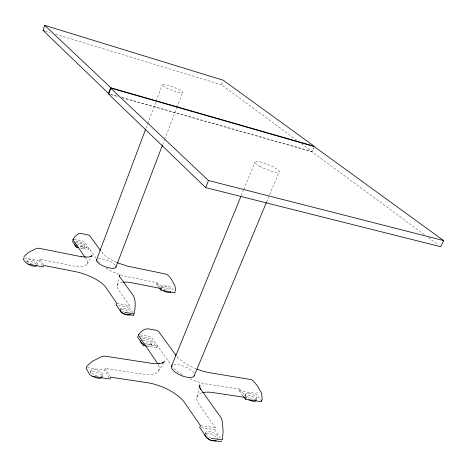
<?xml version="1.0" encoding="UTF-8"?>
<svg xmlns="http://www.w3.org/2000/svg" width="467" height="467" viewBox="0 0 467 467"><rect width="100%" height="100%" fill="white"/><g stroke="black" fill="none" stroke-linecap="round" stroke-linejoin="round"><path stroke-width="0.35" stroke-dasharray="2.33 1.75" d="M117.083 285.769L118.846 277.772M196.94 397.189L199.041 388.34M26.724 261.678L27.098 260.615M36.671 265.752L37.401 263.703M42.328 265.758L39.356 260.849L39.928 259.278L71.334 265.548A24.693 8.161 19.8 0 0 86.535 259.477L85.712 258.274M83.838 247.983L84.381 246.523M79.997 247.913L88.426 249.676L88.969 248.205L79.133 246.144M145.926 128.431L147.461 124.339M147.718 123.662L155.908 101.847M156.165 101.164L162.312 84.801M162.627 144.77L164.442 140.018M164.699 139.335L176.631 108.087M176.888 107.41L182.591 92.466M90.201 372.503L90.913 370.658M120.223 310.304L120.848 308.693M132.862 312.668L129.143 307.315L129.762 305.722L118.449 289.768A25.148 8.558 21.4 0 1 122.617 282.226M109.249 377.856L104.655 370.232L105.367 368.405L141.717 374.014A29.252 11.576 21.7 0 0 158.441 364.972M102.874 375.48L102.156 377.324A6.45 2.709 21 0 0 96.587 372.199A6.45 2.709 21 0 0 90.084 373.209M296.796 140.263L221.469 84.76L222.981 80.884M158.92 287.409L156.34 284.111L156.93 282.634L127.981 276.855A23.98 7.77 20.8 0 1 120.311 274.8M161.547 287.765L161.938 286.779A5.049 1.652 21.8 0 1 167.25 287.135A5.049 1.652 21.8 0 1 171.319 290.544M151.267 345.317L151.938 343.642M146.247 346L157.023 347.81L157.7 346.129L145.488 344.062M241.182 195.755L243.389 190.361M243.663 189.684L254.964 162.037M266.482 202.252L279.208 171.698M122.132 97.457L311.979 151.448L313.631 147.537M424.357 234.644L311.909 151.734L313.561 147.817M204.955 434.625L205.754 432.751M220.605 438.262L214.657 429.529L215.45 427.679L199.211 404.743A30.192 12.124 24.2 0 1 202.094 392.8M217.324 439.616L218.13 437.748M242.974 395.928L239.005 390.838L239.74 389.139L206.758 384.049A28.417 10.852 23.1 0 1 189.409 378.603M245.006 395.841L245.747 394.142M256.371 399.752L256.868 398.62M87.183 264.106L91.736 256.062M158.284 371.271L163.678 362.608M87.452 367.634L104.655 370.232M201.119 427.737L214.657 429.529M200.489 425.682L215.45 427.679M24.553 257.936L39.356 260.849M239.005 390.838L253.546 393.068A2.393 0.911 24.5 0 1 256.517 394.627L261.251 400.534M140.246 336.614L148.337 338.009L150.52 338.925L157.023 347.81M140.234 334.827L149.557 336.474L151.6 337.594L170.899 364.762M116.808 303.311L129.762 305.722M118.233 305.295L129.143 307.315M156.34 284.111L169.153 286.662A2.008 0.654 21.8 0 1 171.611 287.905L174.997 292.126M75.642 241.17L83.692 243.254L88.426 249.676M74.113 239.279L82.385 241.03L84.556 242.058L95.881 257.947M110.224 94.071L117.229 96.062M111.216 94.69L118.233 96.687M121.741 97.679L311.909 151.734M45.124 31.003L49.998 32.492M55.579 34.19L221.469 84.76M116.82 262.501C111.251 259.967 106.219 257.568 102.034 252.653L102.291 252.98L101.03 251.252M196.303 368.924C189.339 366.017 182.509 362.31 177.221 356.829M301.466 143.702L311.979 151.448M428.455 237.668L438.408 245.012M156.93 282.634L160.8 287.567M239.74 389.139L245.484 396.471M97.504 260.242L98.321 261.386M39.928 259.278L43.273 264.783M105.367 368.405L110.329 376.595M210.821 437.9A6.701 2.86 24.4 0 1 206.28 434.52M205.807 433.574A6.701 2.86 24.4 0 1 212.514 432.401A6.701 2.86 24.4 0 1 217.78 438.408M206.087 433.534A6.696 2.872 24.4 0 1 216.77 437.842M182.212 374.75A28.417 10.852 23.1 0 1 171.658 365.824M173.718 364.692A12.335 4.781 22.9 0 1 185.422 366.893A12.335 4.781 22.9 0 1 194.138 373.892M252.449 399.262A6.03 2.3 24.5 0 1 245.881 393.78A6.03 2.3 24.5 0 1 254.737 395.73A6.03 2.3 24.5 0 1 253.826 399.565M245.105 396.53A6.024 2.312 24.5 0 1 249.431 395.216A6.024 2.312 24.5 0 1 256.009 399.624M142.301 338.593A5.814 2.189 21.8 0 1 149.458 340.496A5.814 2.189 21.8 0 1 151.46 344.144A5.814 2.189 21.8 0 1 144.776 343.099M142.668 340.192A5.808 2.195 21.8 0 1 150.958 344.027A5.808 2.195 21.8 0 1 146.469 345.685M97.282 376.052A6.45 2.697 21 0 1 91.345 370.179A6.45 2.697 21 0 1 101.759 372.864A6.45 2.697 21 0 1 97.813 376.186M123.778 311.944A5.528 1.979 21.2 0 1 122.623 311.267M121.076 309.86A5.528 1.979 21.2 0 1 124.829 308.331A5.528 1.979 21.2 0 1 131.151 312.283M121.367 309.697A5.528 1.991 21.2 0 1 128.67 311.851M119.108 274.386A23.98 7.77 20.8 0 1 105.349 267.772M99.448 262.88A23.98 7.77 20.8 0 1 98.724 261.958M98.263 258.852A10.344 3.368 20.6 0 1 107.556 260.458A10.344 3.368 20.6 0 1 115.407 265.396M165.989 290.194A5.049 1.652 21.8 0 1 161.938 286.791M162.306 287.754A5.049 1.658 21.8 0 1 169.795 290.386M75.66 242.589A4.944 1.57 20.1 0 1 81.591 243.739A4.944 1.57 20.1 0 1 84.27 246.634A4.944 1.57 20.1 0 1 78.812 245.998M76.751 243.943A4.939 1.576 20 0 1 83.494 246.815A4.939 1.576 20 0 1 80.698 248.21M32.281 264.141A5.417 1.868 19.2 0 1 27.174 260.312A5.417 1.868 19.2 0 1 33.974 260.837A5.417 1.868 19.2 0 1 36.735 264.485M26.707 261.748A5.411 1.874 19.1 0 1 30.991 261.596A5.411 1.874 19.1 0 1 36.122 264.094M256.926 392.601L257.259 392.94L256.926 392.601M259.658 166.188A13.058 2.563 22.1 0 0 279.108 171.944A13.058 2.563 22.1 0 0 262.477 162.557A13.058 2.563 22.1 0 0 259.658 166.188M166.363 87.895A10.852 1.769 21.1 0 0 182.521 92.635A10.852 1.769 21.1 0 0 168.464 85.42A10.852 1.769 21.1 0 0 166.363 87.895"/><path stroke-width="0.7" d="M119.289 275.775L119.336 275.221L119.727 276.954L119.505 276.441L133.463 295.839C136.206 301.81 135.267 309.364 133.626 315.453L124.059 313.847C120.235 312.277 118.63 307.899 116.19 304.922L116.808 303.311L105.77 287.328A25.895 9.025 20.2 0 0 75.339 271.642L43.641 265.396L43.069 266.984L28.685 264.159C26.421 264.462 21.535 258.198 24.068 257.918M199.689 385.614L199.759 384.971L199.841 387.441L199.584 386.828L200.594 389.221L200.343 388.626L221.539 418.479L222.38 422.121L223.115 431.561L222.38 439.61M175.691 291.046L174.932 285.582C172.364 281.759 170.624 275.909 165.913 274.082L127.222 266.091L117.386 262.746M100.615 250.674L89.687 235.724L88.391 235.024L81.217 233.477C77.469 232.998 74.189 236.95 72.945 239.793L85.298 257.679M221.667 440.93L221.13 441.63L210.529 440.288C205.311 437.871 203.203 431.677 199.695 427.55L200.489 425.682L184.611 402.647A31.056 13.006 22.7 0 0 147.409 382.707L110.685 377.178L109.955 379.023L92.519 376.373L89.827 374.791L86.15 368.282L86.938 366.157L92.081 361.435L101.176 356.811L104.159 356.023L153.789 363.67L159.323 363.7L158.774 363.74L162.942 362.795L162.364 363.005L164.442 361.534L164.063 361.989M110.942 87.814L108.823 93.674L43.028 30.367L44.721 25.37L223.238 80.236L314.186 146.235L110.942 87.814L44.721 25.37M108.408 93.89L110.533 88.024L314.116 146.51L443.65 240.581L440.755 246.739L205.649 187.611L108.408 93.89L109.815 94.293M78.59 247.621L76.483 247.183L77.026 245.706M96.506 260.002L145.412 129.797M115.944 267.042L162.364 145.447M174.997 292.126L174.932 292.657L174.238 292.716L161.062 290.159L161.658 288.664L132.476 282.909A25.148 8.558 21.4 0 0 123.294 282.161M205.649 187.611L208.475 180.519L110.533 88.024M146.247 346L143.375 345.516L144.052 343.823M171.447 366.344L240.908 196.426M194.12 376.011L266.482 202.252M196.981 369.175L203.034 371.242L209.426 372.689L251.725 379.7L253.464 381.066L257.58 386.127L261.631 393.436L262.209 399.425L261.322 401.34L260.031 401.474L245.619 399.32L246.366 397.604L213.086 392.595A30.192 12.124 24.2 0 0 202.631 392.659M23.916 256.675L28.277 252.519L35.93 248.765L38.457 248.181L81.667 256.768L81.346 256.71L88.345 257.066L91.094 256.465L90.616 256.669L92.046 255.665L91.299 256.401L91.713 256.085M175.744 355.031L176.018 355.381L158.506 331.348L156.585 330.327L148.36 328.879C144.064 328.383 140.561 331.862 138.226 335.026L157.344 363.098M72.496 240.733L72.408 241.258L76.483 247.183M72.875 239.396L73.669 239.209M137.999 336.374L137.561 336.701L137.718 337.279L143.375 345.516M138.372 334.821L139.061 334.658M211.341 438.396L221.942 439.751M124.689 312.225L133.86 313.894M208.475 180.519L443.65 240.581M43.028 30.367L44.423 30.793M159.346 287.958L161.062 290.159M243.412 396.495L245.619 399.32M261.251 400.534L261.462 401.124M216.221 440.731A6.696 2.872 24.4 0 1 211.102 440.218M210.559 440.013A6.696 2.872 24.4 0 1 204.955 434.625M194.383 375.036A12.335 4.781 22.9 0 1 180.898 375.357A12.335 4.781 22.9 0 1 172.008 365.503M256.12 400.318A6.024 2.312 24.5 0 1 248.812 399.805M142.441 343.829A5.808 2.195 21.8 0 1 140.894 340.536M101.648 377.873A6.45 2.709 21 0 1 92.542 376.104M130.474 314.425A5.528 1.991 21.2 0 1 124.45 314.157A5.528 1.991 21.2 0 1 120.223 310.304M115.886 266.278A10.344 3.368 20.6 0 1 105.384 266.832A10.344 3.368 20.6 0 1 96.908 259.407M170.724 291.56A5.049 1.658 21.8 0 1 168.389 292.511A5.049 1.658 21.8 0 1 163.135 290.532M76.115 246.372A4.939 1.576 20 0 1 75.123 244.048M36.835 265.291A5.411 1.874 19.1 0 1 33.682 266.172A5.411 1.874 19.1 0 1 28.049 264.059"/></g></svg>
